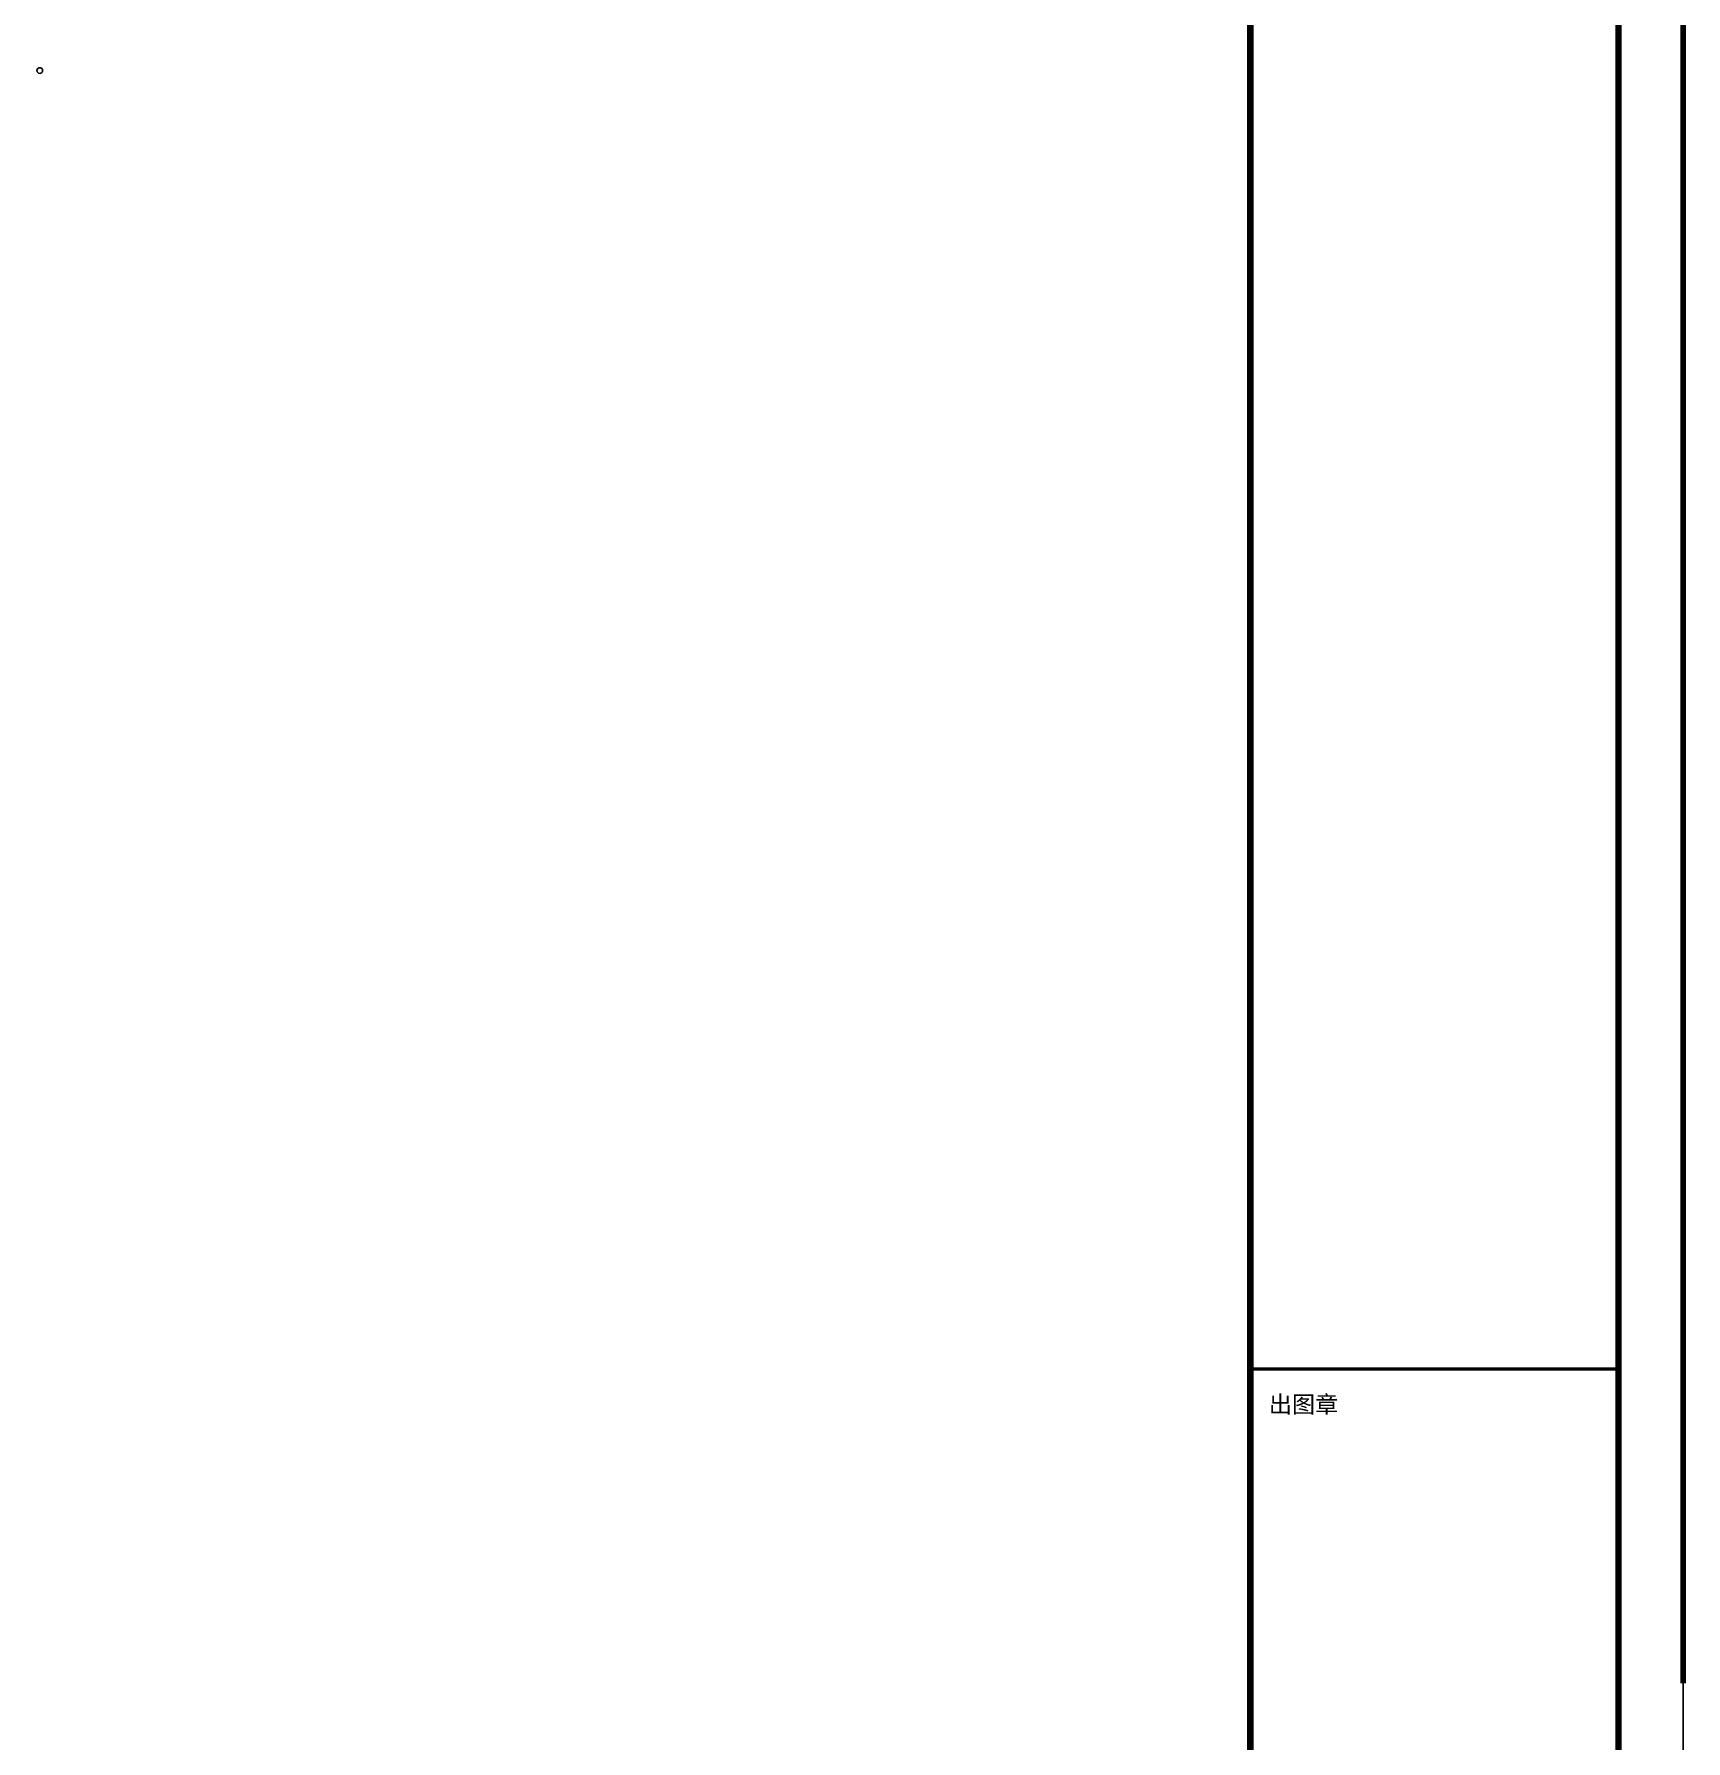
# Model space of a CAD drawing. Extents: x 4150464 to 4450492, y 483482 to 853422.
# Drawn here: x 4407019 to 4450492, y 538840 to 583750 of the extents above; entities that cross this region are included whole.
import ezdxf

# ---------------------------------------------------------------- set-up
doc = ezdxf.new("R2010")
doc.units = 0
doc.header["$LTSCALE"] = 1000
doc.header["$MEASUREMENT"] = 0
for name, color, linetype in [('PUB_TITLE', 4, 'Continuous'), ('图框', 7, 'Continuous'), ('落水管', 2, 'Continuous')]:
    doc.layers.add(name, color=color, linetype=linetype)
doc.styles.add('黑体', font='simhei.ttf')

msp = doc.modelspace()

# ---------------------------------------------------------------- linework, layer by layer
at = {"layer": 'PUB_TITLE'}
msp.add_lwpolyline([(4248288, 483482), (4450418, 483482), (4450418, 626452), (4248288, 626452)], close=True, dxfattribs=at)
msp.add_lwpolyline([(4248288, 483482), (4450418, 483482), (4450418, 626452), (4248288, 626452)], close=True, dxfattribs=at)
at = {"layer": 'PUB_TITLE', "const_width": 170}
msp.add_lwpolyline([(4252538, 485182), (4448718, 485182), (4448718, 624752), (4252538, 624752)], close=True, dxfattribs=at)
msp.add_lwpolyline([(4252538, 485182), (4448718, 485182), (4448718, 624752), (4252538, 624752)], close=True, dxfattribs=at)
at = {"layer": '图框', "color": 4}
for p, q in [((4450418, 626452), (4450418, 540352)), ((4450418, 626452), (4450418, 566452)), ((4450418, 626452), (4450418, 540352)), ((4450418, 626452), (4450418, 566452)), ((4439028, 624752), (4439028, 485182)), ((4439028, 624752), (4439028, 485182))]:
    msp.add_line(p, q, dxfattribs=at)
for points, const_width in [([(4450418, 626452), (4450418, 540352)], 148), ([(4450418, 626452), (4450418, 566452)], 148), ([(4450418, 626452), (4450418, 540352)], 148), ([(4450418, 626452), (4450418, 566452)], 148), ([(4439028, 624752), (4439028, 485182)], 168), ([(4439028, 624752), (4439028, 485182)], 168)]:
    msp.add_lwpolyline(points, dxfattribs=dict(at, const_width=const_width))
at = {"layer": '图框', "color": 4, "const_width": 168}
msp.add_lwpolyline([(4439028, 624752), (4448718, 624752), (4448718, 485182), (4439028, 485182)], close=True, dxfattribs=at)
msp.add_lwpolyline([(4439028, 624752), (4448718, 624752), (4448718, 485182), (4439028, 485182)], close=True, dxfattribs=at)
at = {"layer": '图框', "color": 0, "const_width": 85}
msp.add_lwpolyline([(4439028, 548626), (4448718, 548626)], dxfattribs=at)
msp.add_lwpolyline([(4439028, 548626), (4448718, 548626)], dxfattribs=at)
at = {"layer": '落水管'}
msp.add_circle((4407167, 582790), 75, dxfattribs=at)

# ---------------------------------------------------------------- texts
at = {"layer": '图框', "color": 4, "style": '黑体'}
msp.add_text('出图章', height=447, dxfattribs=at).set_placement((4439514, 547469))
msp.add_text('出图章', height=447, dxfattribs=at).set_placement((4439514, 547469))

doc.saveas('drawing.dxf')
